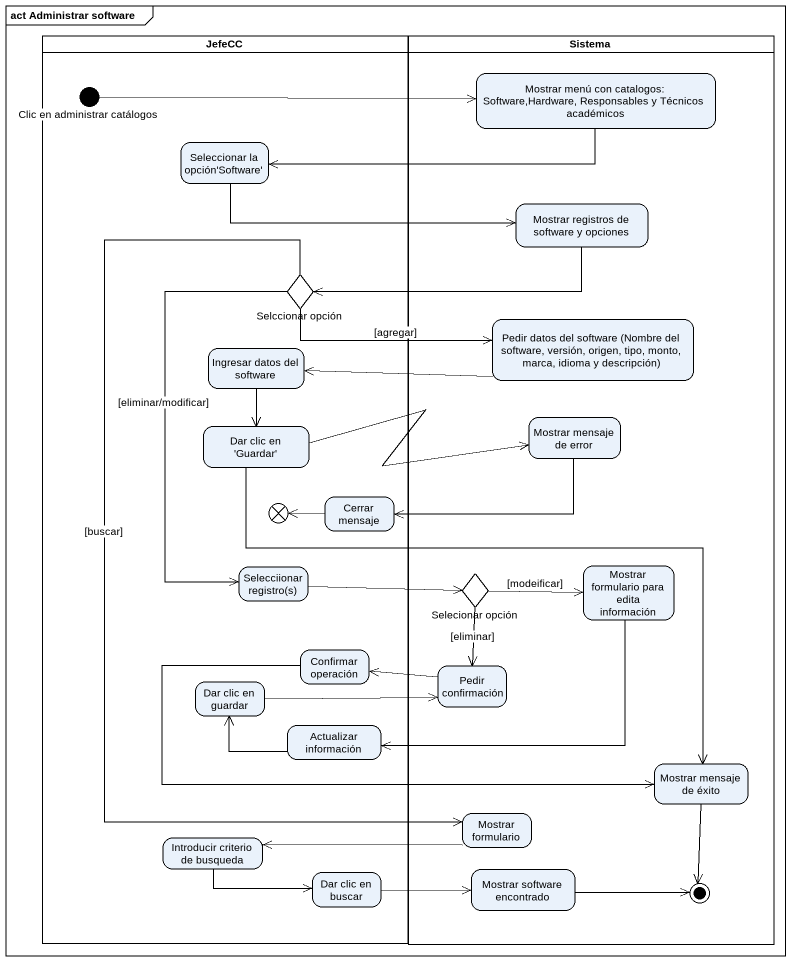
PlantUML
@startuml
mainframe act Administrar software
hide empty description
state JefeCC <<partition>> {
  state "Clic en administrar catálogos" as Clic_en_administrar <<start>>
  state "Seleccionar la opción'Software'" as Seleccionar_la_opción
  state "Selccionar opción" as Selccionar_opción <<choice>>
  state "Ingresar datos del software" as Ingresar_datos_del_software
  state "Dar clic en 'Guardar'" as Dar_clic_en_Guardar
  state flowfinal1 <<end>>
  state "Cerrar mensaje" as Cerrar_mensaje
  state "Selecciionar registro(s)" as Selecciionar_registro_s
  state "Confirmar operación" as Confirmar_operación
  state "Dar clic en guardar" as Dar_clic_en_guardar
  state "Actualizar información" as Actualizar_información
  state "Introducir criterio de busqueda" as Introducir_criterio_de
  state "Dar clic en buscar" as Dar_clic_en_buscar
}
state Sistema <<partition>> {
  state "Mostrar menú con catalogos: Software,Hardware, Responsables y Técnicos académicos" as Mostrar_menú_con_catalogos
  state "Mostrar registros de software y opciones" as Mostrar_registros_de
  state "Pedir datos del software (Nombre del software, versión, origen, tipo, monto, marca, idioma y descripción)" as Pedir_datos_del_software
  state "Mostrar mensaje de error" as Mostrar_mensaje_de_error
  state "Selecionar opción" as Selecionar_opción <<choice>>
  state "Mostrar formulario para edita información" as Mostrar_formulario_para
  state "Pedir confirmación" as Pedir_confirmación
  state "Mostrar mensaje de éxito" as Mostrar_mensaje_de_éxito
  state "Mostrar formulario" as Mostrar_formulario
  state "Mostrar software encontrado" as Mostrar_software_encontrado
  Mostrar_mensaje_de_éxito --> [*]
  Mostrar_software_encontrado -right-> [*]
}
Clic_en_administrar -right-> Mostrar_menú_con_catalogos
Mostrar_menú_con_catalogos -left-> Seleccionar_la_opción
Seleccionar_la_opción -right-> Mostrar_registros_de
Mostrar_registros_de -left-> Selccionar_opción
Selccionar_opción -right-> Pedir_datos_del_software : [agregar]
Selccionar_opción --> Selecciionar_registro_s : [eliminar/modificar]
Selccionar_opción --> Mostrar_formulario : [buscar]
Pedir_datos_del_software -left-> Ingresar_datos_del_software
Ingresar_datos_del_software --> Dar_clic_en_Guardar
Dar_clic_en_Guardar -right-> Mostrar_mensaje_de_error
Dar_clic_en_Guardar --> Mostrar_mensaje_de_éxito
Mostrar_mensaje_de_error -left-> Cerrar_mensaje
Cerrar_mensaje -left-> flowfinal1
Selecciionar_registro_s -right-> Selecionar_opción
Selecionar_opción -right-> Mostrar_formulario_para : [modeificar]
Selecionar_opción --> Pedir_confirmación : [eliminar]
Mostrar_formulario_para -left-> Actualizar_información
Confirmar_operación -right-> Mostrar_mensaje_de_éxito
Dar_clic_en_guardar -right-> Pedir_confirmación
Pedir_confirmación -left-> Confirmar_operación
Actualizar_información -left-> Dar_clic_en_guardar
Mostrar_formulario -left-> Introducir_criterio_de
Introducir_criterio_de -right-> Dar_clic_en_buscar
Dar_clic_en_buscar -right-> Mostrar_software_encontrado
@enduml
